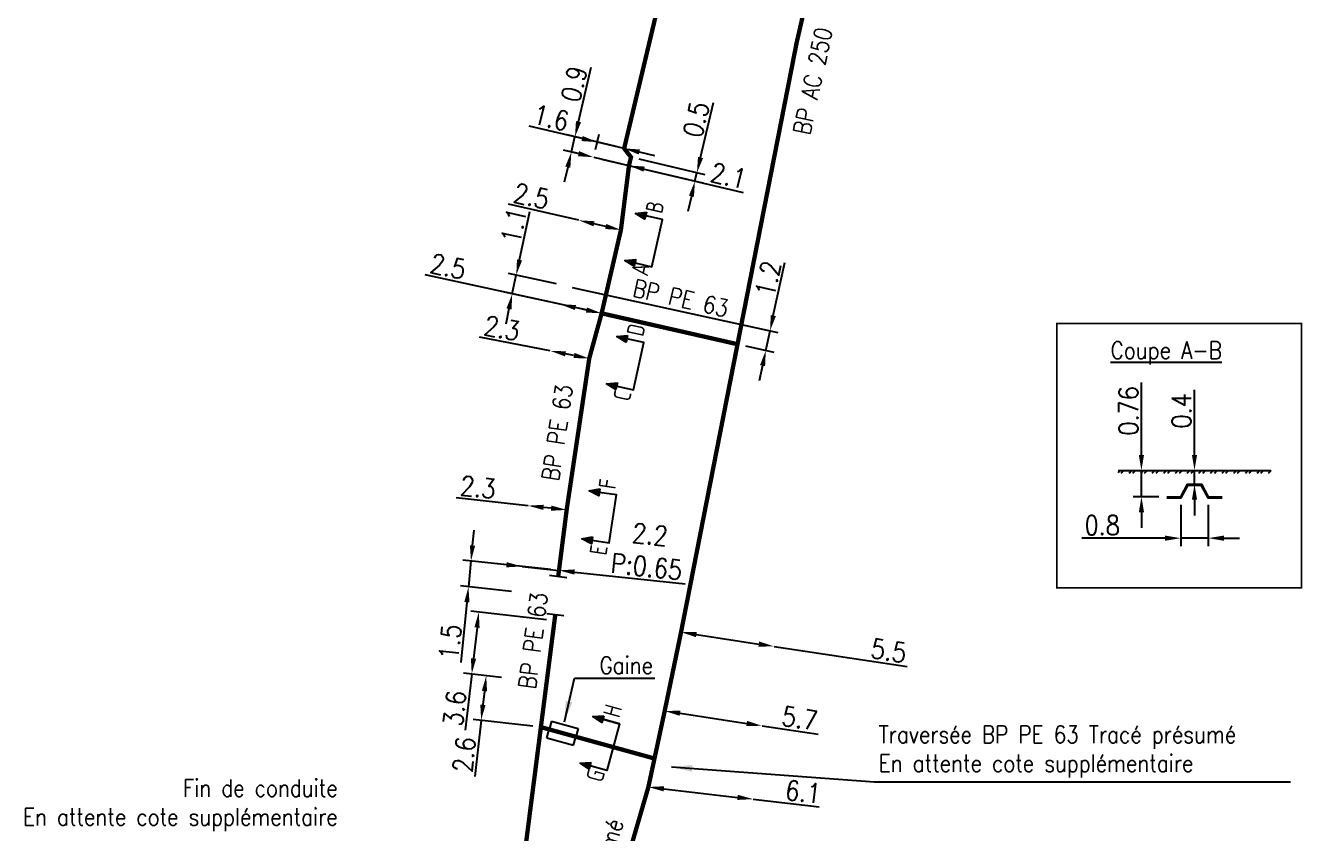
# Model space of a CAD drawing. Header units: millimetres. Extents: x 185000 to 186000, y 127990 to 129010.
# Drawn here: x 185204.4 to 185278.3, y 128382.1 to 128428.8 of the extents above; entities that cross this region are included whole.
import ezdxf
from ezdxf.enums import TextEntityAlignment as Align

# ---------------------------------------------------------------- set-up
doc = ezdxf.new("R2010")
doc.units = ezdxf.units.MM
doc.header["$PDMODE"] = 34
doc.linetypes.add('L_25_AP', pattern=[2000, 1000, 1000])
doc.linetypes.add('L_25_PE', pattern=[2000, 1000, 1000])
doc.layers.get('0').update_dxf_attribs({"linetype": 'CONTINUOUS'})
doc.layers.get('DEFPOINTS').update_dxf_attribs({"linetype": 'CONTINUOUS'})
for name, color, linetype in [('L_150', 1, 'CONTINUOUS'), ('L_340', 7, 'CONTINUOUS'), ('L_400', 7, 'CONTINUOUS'), ('L_900', 7, 'CONTINUOUS')]:
    doc.layers.add(name, color=color, linetype=linetype)
doc.styles.add('indication', font='isocp.shx', dxfattribs={"width": 0.85})
doc.styles.get("Standard").update_dxf_attribs({"font": 'romans.shx', "width": 0.85})
doc.dimstyles.get("Standard").update_dxf_attribs({"dimtxt": 1.5, "dimasz": 1.2, "dimexe": 0.625, "dimexo": 0.625, "dimgap": 0.25, "dimtad": 1, "dimdec": 1, "dimzin": 0, "dimdsep": 46, "dimtxsty": 'Standard', "dimcen": -0.5, "dimadec": 0, "dimazin": 0, "dimtfac": 1, "dimtdec": 1, "dimtmove": 0, "dimatfit": 3, "dimfxl": 0, "dimtolj": 1, "dimtzin": 0, "dimarcsym": 0})

# ---------------------------------------------------------------- blocks, each defined once
blk = doc.blocks.new('*D1073')
at = {"layer": 'DEFPOINTS', "color": 0, "linetype": 'Continuous', "transparency": 16777216}
for p in [(185237.278, 128421.222), (185237.278, 128421.222), (185239.322, 128420.741)]:
    blk.add_point(p, dxfattribs=at)
at = {"layer": 'L_150', "color": 0, "linetype": 'Continuous', "lineweight": -2, "transparency": 16777216}
for p, q in [((185236.402, 128421.429), (185235.526, 128421.635)), ((185237.278, 128421.222), (185239.322, 128420.741)), ((185240.198, 128420.534), (185245.933, 128419.183))]:
    blk.add_line(p, q, dxfattribs=at)
at = {"layer": 'L_150', "color": 0, "linetype": 'Continuous', "transparency": 16777216}
for points in [[(185236.437, 128421.575), (185236.368, 128421.283), (185237.278, 128421.222)], [(185240.233, 128420.68), (185240.164, 128420.388), (185239.322, 128420.741)]]:
    blk.add_solid(points, dxfattribs=at)
at = {"layer": 'L_150', "color": 0, "linetype": 'Continuous', "transparency": 16777216, "insert": (185245.08, 128420.154), "char_height": 1.125, "attachment_point": 5, "rotation": 346.73904}
blk.add_mtext('\\A1;2.1', dxfattribs=at)
blk = doc.blocks.new('*D1074')
at = {"layer": 'DEFPOINTS', "color": 0, "linetype": 'Continuous', "transparency": 16777216}
for p in [(185236.418, 128417.573), (185236.418, 128417.573), (185238.855, 128417.015)]:
    blk.add_point(p, dxfattribs=at)
at = {"layer": 'L_150', "color": 0, "linetype": 'Continuous', "lineweight": -2, "transparency": 16777216}
for p, q in [((185236.418, 128417.573), (185232.345, 128418.507)), ((185237.978, 128417.216), (185237.295, 128417.372))]:
    blk.add_line(p, q, dxfattribs=at)
at = {"layer": 'L_150', "color": 0, "linetype": 'Continuous', "transparency": 16777216}
for points in [[(185237.329, 128417.519), (185237.262, 128417.226), (185236.418, 128417.573)], [(185238.011, 128417.362), (185237.944, 128417.07), (185238.855, 128417.015)]]:
    blk.add_solid(points, dxfattribs=at)
at = {"layer": 'L_150', "color": 0, "linetype": 'Continuous', "transparency": 16777216, "insert": (185233.672, 128418.972), "char_height": 1.125, "attachment_point": 5, "rotation": 347.09253}
blk.add_mtext('\\A1;2.5', dxfattribs=at)
blk = doc.blocks.new('*D1075')
at = {"layer": 'DEFPOINTS', "color": 0, "linetype": 'Continuous', "transparency": 16777216}
for p in [(185232.796, 128414.4), (185235.576, 128413.791), (185237.738, 128412.192)]:
    blk.add_point(p, dxfattribs=at)
at = {"layer": 'L_150', "color": 0, "linetype": 'Continuous', "lineweight": -2, "transparency": 16777216}
for p, q in [((185232.986, 128415.28), (185233.589, 128418.084)), ((185235.118, 128413.891), (185232.338, 128414.5)), ((185232.565, 128413.324), (185232.796, 128414.4)), ((185237.28, 128412.292), (185232.107, 128413.425)), ((185232.375, 128412.445), (185232.186, 128411.565))]:
    blk.add_line(p, q, dxfattribs=at)
at = {"layer": 'L_150', "color": 0, "linetype": 'Continuous', "transparency": 16777216}
for points in [[(185232.839, 128415.311), (185233.132, 128415.248), (185232.796, 128414.4)], [(185232.229, 128412.476), (185232.522, 128412.413), (185232.565, 128413.324)]]:
    blk.add_solid(points, dxfattribs=at)
at = {"layer": 'L_150', "color": 0, "linetype": 'Continuous', "transparency": 16777216, "insert": (185232.649, 128417.28), "char_height": 1.125, "attachment_point": 5, "rotation": 77.85324}
blk.add_mtext('\\A1;1.1', dxfattribs=at)
blk = doc.blocks.new('*D1076')
at = {"layer": 'DEFPOINTS', "color": 0, "linetype": 'Continuous', "transparency": 16777216}
for p in [(185235.345, 128412.716), (185235.345, 128412.716), (185237.738, 128412.192)]:
    blk.add_point(p, dxfattribs=at)
at = {"layer": 'L_150', "color": 0, "linetype": 'Continuous', "lineweight": -2, "transparency": 16777216}
for p, q in [((185235.345, 128412.716), (185227.526, 128414.428)), ((185236.859, 128412.384), (185236.224, 128412.523))]:
    blk.add_line(p, q, dxfattribs=at)
at = {"layer": 'L_150', "color": 0, "linetype": 'Continuous', "transparency": 16777216}
for points in [[(185236.256, 128412.67), (185236.192, 128412.377), (185235.345, 128412.716)], [(185236.891, 128412.531), (185236.827, 128412.238), (185237.738, 128412.192)]]:
    blk.add_solid(points, dxfattribs=at)
at = {"layer": 'L_150', "color": 0, "linetype": 'Continuous', "transparency": 16777216, "insert": (185228.848, 128414.906), "char_height": 1.125, "attachment_point": 5, "rotation": 347.64963}
blk.add_mtext('\\A1;2.5', dxfattribs=at)
blk = doc.blocks.new('*D1077')
at = {"layer": 'DEFPOINTS', "color": 0, "linetype": 'Continuous', "transparency": 16777216}
for p in [(185234.764, 128410.02), (185234.764, 128410.02), (185237.022, 128409.581)]:
    blk.add_point(p, dxfattribs=at)
at = {"layer": 'L_150', "color": 0, "linetype": 'Continuous', "lineweight": -2, "transparency": 16777216}
for p, q in [((185234.764, 128410.02), (185230.662, 128410.817)), ((185236.138, 128409.753), (185235.648, 128409.848))]:
    blk.add_line(p, q, dxfattribs=at)
at = {"layer": 'L_150', "color": 0, "linetype": 'Continuous', "transparency": 16777216}
for points in [[(185235.676, 128409.995), (185235.619, 128409.701), (185234.764, 128410.02)], [(185236.167, 128409.9), (185236.11, 128409.605), (185237.022, 128409.581)]]:
    blk.add_solid(points, dxfattribs=at)
at = {"layer": 'L_150', "color": 0, "linetype": 'Continuous', "transparency": 16777216, "insert": (185231.973, 128411.326), "char_height": 1.125, "attachment_point": 5, "rotation": 349.0022}
blk.add_mtext('\\A1;2.3', dxfattribs=at)
blk = doc.blocks.new('*D1078')
at = {"layer": 'DEFPOINTS', "color": 0, "linetype": 'Continuous', "transparency": 16777216}
for p in [(185233.478, 128401.064), (185233.478, 128401.064), (185235.714, 128400.822)]:
    blk.add_point(p, dxfattribs=at)
at = {"layer": 'L_150', "color": 0, "linetype": 'Continuous', "lineweight": -2, "transparency": 16777216}
for p, q in [((185233.478, 128401.064), (185229.323, 128401.515)), ((185234.82, 128400.919), (185234.372, 128400.967))]:
    blk.add_line(p, q, dxfattribs=at)
at = {"layer": 'L_150', "color": 0, "linetype": 'Continuous', "transparency": 16777216}
for points in [[(185234.388, 128401.117), (185234.356, 128400.818), (185233.478, 128401.064)], [(185234.836, 128401.068), (185234.804, 128400.77), (185235.714, 128400.822)]]:
    blk.add_solid(points, dxfattribs=at)
at = {"layer": 'L_150', "color": 0, "linetype": 'Continuous', "transparency": 16777216, "insert": (185230.586, 128402.132), "char_height": 1.125, "attachment_point": 5, "rotation": 353.81453}
blk.add_mtext('\\A1;2.3', dxfattribs=at)
blk = doc.blocks.new('*D1079')
at = {"layer": 'DEFPOINTS', "color": 0, "linetype": 'Continuous', "transparency": 16777216}
for p in [(185235.27, 128397.322), (185230.028, 128396.371), (185232.985, 128396.057)]:
    blk.add_point(p, dxfattribs=at)
at = {"layer": 'L_340', "color": 0, "linetype": 'Continuous', "lineweight": -2, "transparency": 16777216}
for p, q in [((185230.263, 128398.76), (185230.352, 128399.655)), ((185234.803, 128397.372), (185229.709, 128397.913)), ((185230.175, 128397.864), (185230.028, 128396.371)), ((185232.518, 128396.106), (185229.562, 128396.421)), ((185229.94, 128395.475), (185229.597, 128391.994))]:
    blk.add_line(p, q, dxfattribs=at)
at = {"layer": 'L_340', "color": 0, "linetype": 'Continuous', "transparency": 16777216}
for points in [[(185230.114, 128398.774), (185230.413, 128398.745), (185230.175, 128397.864)], [(185229.791, 128395.49), (185230.089, 128395.461), (185230.028, 128396.371)]]:
    blk.add_solid(points, dxfattribs=at)
at = {"layer": 'L_340', "color": 0, "linetype": 'Continuous', "transparency": 16777216, "insert": (185228.961, 128393.183), "char_height": 1.125, "attachment_point": 5, "rotation": 84.37777}
blk.add_mtext('\\A1;1.5', dxfattribs=at)
blk = doc.blocks.new('*D1080')
at = {"layer": 'DEFPOINTS', "color": 0, "linetype": 'Continuous', "transparency": 16777216}
for p in [(185233.132, 128397.55), (185233.132, 128397.55), (185235.27, 128397.322)]:
    blk.add_point(p, dxfattribs=at)
at = {"layer": 'L_340', "color": 0, "linetype": 'Continuous', "lineweight": -2, "transparency": 16777216}
for p, q in [((185232.237, 128397.645), (185231.342, 128397.74)), ((185233.132, 128397.55), (185235.27, 128397.322)), ((185236.164, 128397.227), (185242.58, 128396.545))]:
    blk.add_line(p, q, dxfattribs=at)
at = {"layer": 'L_340', "color": 0, "linetype": 'Continuous', "transparency": 16777216}
for points in [[(185232.252, 128397.794), (185232.221, 128397.496), (185233.132, 128397.55)], [(185236.18, 128397.376), (185236.149, 128397.078), (185235.27, 128397.322)]]:
    blk.add_solid(points, dxfattribs=at)
at = {"layer": 'L_340', "color": 0, "linetype": 'Continuous', "transparency": 16777216, "insert": (185240.444, 128398.469), "char_height": 1.125, "attachment_point": 5, "rotation": 353.93136}
blk.add_mtext('\\A1;2.2\\PP:0.65', dxfattribs=at)
blk = doc.blocks.new('*D1081')
at = {"layer": 'DEFPOINTS', "color": 0, "linetype": 'Continuous', "transparency": 16777216}
for p in [(185237.278, 128421.222), (185239.437, 128421.227), (185243.141, 128419.841)]:
    blk.add_point(p, dxfattribs=at)
at = {"layer": 'L_150', "color": 0, "linetype": 'Continuous', "lineweight": -2, "transparency": 16777216}
for p, q in [((185243.462, 128421.203), (185244.214, 128424.394)), ((185237.734, 128421.115), (185243.597, 128419.733)), ((185239.893, 128421.12), (185243.712, 128420.22)), ((185243.141, 128419.841), (185243.256, 128420.327)), ((185242.935, 128418.965), (185242.728, 128418.089))]:
    blk.add_line(p, q, dxfattribs=at)
at = {"layer": 'L_150', "color": 0, "linetype": 'Continuous', "transparency": 16777216}
for points in [[(185243.316, 128421.238), (185243.608, 128421.169), (185243.256, 128420.327)], [(185242.789, 128418.999), (185243.081, 128418.93), (185243.141, 128419.841)]]:
    blk.add_solid(points, dxfattribs=at)
at = {"layer": 'L_150', "color": 0, "linetype": 'Continuous', "transparency": 16777216, "insert": (185243.211, 128423.409), "char_height": 1.125, "attachment_point": 5, "rotation": 76.73904}
blk.add_mtext('\\A1;0.5', dxfattribs=at)
blk = doc.blocks.new('*D1082')
at = {"layer": 'DEFPOINTS', "color": 0, "linetype": 'Continuous', "transparency": 16777216}
for p in [(185235.987, 128421.526), (185237.278, 128421.222), (185239.042, 128421.731)]:
    blk.add_point(p, dxfattribs=at)
at = {"layer": 'L_150', "color": 0, "linetype": 'Continuous', "lineweight": -2, "transparency": 16777216}
for p, q in [((185236.4, 128423.278), (185237.142, 128426.425)), ((185238.586, 128421.839), (185235.738, 128422.51)), ((185235.987, 128421.526), (185236.194, 128422.402)), ((185236.822, 128421.33), (185235.531, 128421.634)), ((185235.781, 128420.65), (185235.574, 128419.774))]:
    blk.add_line(p, q, dxfattribs=at)
at = {"layer": 'L_150', "color": 0, "linetype": 'Continuous', "transparency": 16777216}
for points in [[(185236.254, 128423.313), (185236.546, 128423.244), (185236.194, 128422.402)], [(185235.635, 128420.685), (185235.927, 128420.616), (185235.987, 128421.526)]]:
    blk.add_solid(points, dxfattribs=at)
at = {"layer": 'L_150', "color": 0, "linetype": 'Continuous', "transparency": 16777216, "insert": (185236.144, 128425.462), "char_height": 1.125, "attachment_point": 5, "rotation": 76.73904}
blk.add_mtext('\\A1;0.9', dxfattribs=at)
blk = doc.blocks.new('*D1083')
at = {"layer": 'DEFPOINTS', "color": 0, "linetype": 'Continuous', "transparency": 16777216}
for p in [(185237.485, 128422.098), (185237.278, 128421.222), (185239.042, 128421.731)]:
    blk.add_point(p, dxfattribs=at)
at = {"layer": 'L_150', "color": 0, "linetype": 'Continuous', "lineweight": -2, "transparency": 16777216}
for p, q in [((185236.609, 128422.305), (185233.55, 128423.025)), ((185237.386, 128421.679), (185237.592, 128422.555)), ((185239.042, 128421.731), (185237.485, 128422.098)), ((185239.918, 128421.525), (185240.794, 128421.318))]:
    blk.add_line(p, q, dxfattribs=at)
at = {"layer": 'L_150', "color": 0, "linetype": 'Continuous', "transparency": 16777216}
for points in [[(185236.643, 128422.451), (185236.574, 128422.159), (185237.485, 128422.098)], [(185239.952, 128421.671), (185239.884, 128421.379), (185239.042, 128421.731)]]:
    blk.add_solid(points, dxfattribs=at)
at = {"layer": 'L_150', "color": 0, "linetype": 'Continuous', "transparency": 16777216, "insert": (185234.814, 128423.498), "char_height": 1.125, "attachment_point": 5, "rotation": 346.73904}
blk.add_mtext('\\A1;1.6', dxfattribs=at)
blk = doc.blocks.new('L_340_07')
at = {"color": 0, "linetype": 'Continuous', "const_width": 0.25, "flags": 128}
blk.add_lwpolyline([(0, 0), (0.35, 0)], dxfattribs=at)
at = {"color": 0, "linetype": 'Continuous', "flags": 128}
blk.add_lwpolyline([(0.35, -0.5), (0.35, 0.5)], dxfattribs=at)
at = {"color": 0, "linetype": 'Continuous', "width": 0.75, "flags": 3}
for tag, p in [('DEF_LEG', (0.723, -3.465)), ('DEF_COUP', (0.723, -5.965)), ('DEF_TYPE', (0.723, -8.465))]:
    blk.add_attdef(tag, text='', height=1.2, dxfattribs=at).set_placement(p, align=Align.MIDDLE)
blk = doc.blocks.new('*D1084')
at = {"layer": 'DEFPOINTS', "color": 0, "linetype": 'Continuous', "transparency": 16777216}
for p in [(185242.335, 128393.744), (185247.723, 128392.924), (185247.723, 128392.924)]:
    blk.add_point(p, dxfattribs=at)
at = {"layer": 'L_150', "color": 0, "linetype": 'Continuous', "lineweight": -2, "transparency": 16777216}
for p, q in [((185243.225, 128393.609), (185246.833, 128393.059)), ((185247.723, 128392.924), (185255.422, 128391.752))]:
    blk.add_line(p, q, dxfattribs=at)
at = {"layer": 'L_150', "color": 0, "linetype": 'Continuous', "transparency": 16777216}
for points in [[(185243.247, 128393.757), (185243.202, 128393.46), (185242.335, 128393.744)], [(185246.856, 128393.208), (185246.811, 128392.911), (185247.723, 128392.924)]]:
    blk.add_solid(points, dxfattribs=at)
at = {"layer": 'L_150', "color": 0, "linetype": 'Continuous', "transparency": 16777216, "insert": (185254.36, 128392.672), "char_height": 1.125, "attachment_point": 5, "rotation": 351.34493}
blk.add_mtext('\\A1;5.5', dxfattribs=at)
blk = doc.blocks.new('*D1085')
at = {"layer": 'DEFPOINTS', "color": 0, "linetype": 'Continuous', "transparency": 16777216}
for p in [(185241.389, 128389.189), (185247.024, 128388.331), (185247.024, 128388.331)]:
    blk.add_point(p, dxfattribs=at)
at = {"layer": 'L_150', "color": 0, "linetype": 'Continuous', "lineweight": -2, "transparency": 16777216}
for p, q in [((185242.279, 128389.054), (185246.134, 128388.467)), ((185247.024, 128388.331), (185250.265, 128387.838))]:
    blk.add_line(p, q, dxfattribs=at)
at = {"layer": 'L_150', "color": 0, "linetype": 'Continuous', "transparency": 16777216}
for points in [[(185242.301, 128389.202), (185242.256, 128388.905), (185241.389, 128389.189)], [(185246.157, 128388.615), (185246.112, 128388.319), (185247.024, 128388.331)]]:
    blk.add_solid(points, dxfattribs=at)
at = {"layer": 'L_150', "color": 0, "linetype": 'Continuous', "transparency": 16777216, "insert": (185249.202, 128388.758), "char_height": 1.125, "attachment_point": 5, "rotation": 351.34493}
blk.add_mtext('\\A1;5.7', dxfattribs=at)
blk = doc.blocks.new('*D1086')
at = {"layer": 'DEFPOINTS', "color": 0, "linetype": 'Continuous', "transparency": 16777216}
for p in [(185240.444, 128384.787), (185246.504, 128384.087), (185246.504, 128384.087)]:
    blk.add_point(p, dxfattribs=at)
at = {"layer": 'L_150', "color": 0, "linetype": 'Continuous', "lineweight": -2, "transparency": 16777216}
for p, q in [((185241.338, 128384.683), (185245.61, 128384.19)), ((185246.504, 128384.087), (185250.338, 128383.644))]:
    blk.add_line(p, q, dxfattribs=at)
at = {"layer": 'L_150', "color": 0, "linetype": 'Continuous', "transparency": 16777216}
for points in [[(185241.356, 128384.832), (185241.321, 128384.534), (185240.444, 128384.787)], [(185245.627, 128384.339), (185245.593, 128384.041), (185246.504, 128384.087)]]:
    blk.add_solid(points, dxfattribs=at)
at = {"layer": 'L_150', "color": 0, "linetype": 'Continuous', "transparency": 16777216, "insert": (185249.401, 128384.507), "char_height": 1.125, "attachment_point": 5, "rotation": 353.41404}
blk.add_mtext('\\A1;6.1', dxfattribs=at)
blk = doc.blocks.new('*D1087')
at = {"layer": 'DEFPOINTS', "color": 0, "linetype": 'Continuous', "transparency": 16777216}
for p in [(185235.576, 128413.791), (185247.488, 128411.183), (185245.604, 128410.405)]:
    blk.add_point(p, dxfattribs=at)
at = {"layer": 'L_150', "color": 0, "linetype": 'Continuous', "lineweight": -2, "transparency": 16777216}
for p, q in [((185247.677, 128412.063), (185248.338, 128415.134)), ((185236.034, 128413.691), (185247.946, 128411.083)), ((185247.243, 128410.046), (185247.488, 128411.183)), ((185246.062, 128410.305), (185247.701, 128409.946)), ((185247.054, 128409.167), (185246.864, 128408.287))]:
    blk.add_line(p, q, dxfattribs=at)
at = {"layer": 'L_150', "color": 0, "linetype": 'Continuous', "transparency": 16777216}
for points in [[(185247.531, 128412.094), (185247.824, 128412.031), (185247.488, 128411.183)], [(185246.907, 128409.198), (185247.2, 128409.135), (185247.243, 128410.046)]]:
    blk.add_solid(points, dxfattribs=at)
at = {"layer": 'L_150', "color": 0, "linetype": 'Continuous', "transparency": 16777216, "insert": (185247.369, 128414.196), "char_height": 1.125, "attachment_point": 5, "rotation": 77.85324}
blk.add_mtext('\\A1;1.2', dxfattribs=at)
blk = doc.blocks.new('*D1090')
at = {"layer": 'DEFPOINTS', "color": 0, "linetype": 'Continuous', "transparency": 16777216}
for p in [(185235.01, 128394.404), (185230.218, 128391.328), (185232.416, 128391.077)]:
    blk.add_point(p, dxfattribs=at)
at = {"layer": 'L_340', "color": 0, "linetype": 'Continuous', "lineweight": -2, "transparency": 16777216}
for p, q in [((185234.544, 128394.457), (185230.161, 128394.958)), ((185230.524, 128394.011), (185230.32, 128392.222)), ((185231.95, 128391.13), (185229.752, 128391.381)), ((185230.218, 128391.328), (185229.846, 128388.071))]:
    blk.add_line(p, q, dxfattribs=at)
at = {"layer": 'L_340', "color": 0, "linetype": 'Continuous', "transparency": 16777216}
for points in [[(185230.375, 128394.028), (185230.673, 128393.994), (185230.626, 128394.905)], [(185230.171, 128392.239), (185230.469, 128392.205), (185230.218, 128391.328)]]:
    blk.add_solid(points, dxfattribs=at)
at = {"layer": 'L_340', "color": 0, "linetype": 'Continuous', "transparency": 16777216, "insert": (185229.236, 128389.337), "char_height": 1.125, "attachment_point": 5, "rotation": 83.48495}
blk.add_mtext('\\A1;3.6', dxfattribs=at)
blk = doc.blocks.new('*D1091')
at = {"layer": 'DEFPOINTS', "color": 0, "linetype": 'Continuous', "transparency": 16777216}
for p in [(185231.058, 128391.232), (185232.416, 128391.077), (185234.222, 128388.254)]:
    blk.add_point(p, dxfattribs=at)
at = {"layer": 'L_150', "color": 0, "linetype": 'Continuous', "lineweight": -2, "transparency": 16777216}
for p, q in [((185231.95, 128391.13), (185230.592, 128391.285)), ((185230.956, 128390.338), (185230.865, 128389.543)), ((185233.756, 128388.307), (185230.297, 128388.702)), ((185230.763, 128388.649), (185230.391, 128385.392))]:
    blk.add_line(p, q, dxfattribs=at)
at = {"layer": 'L_150', "color": 0, "linetype": 'Continuous', "transparency": 16777216}
for points in [[(185230.807, 128390.355), (185231.105, 128390.321), (185231.058, 128391.232)], [(185230.716, 128389.56), (185231.014, 128389.526), (185230.763, 128388.649)]]:
    blk.add_solid(points, dxfattribs=at)
at = {"layer": 'L_150', "color": 0, "linetype": 'Continuous', "transparency": 16777216, "insert": (185229.781, 128386.658), "char_height": 1.125, "attachment_point": 5, "rotation": 83.48495}
blk.add_mtext('\\A1;2.6', dxfattribs=at)
blk = doc.blocks.new('*D1092')
at = {"layer": 'DEFPOINTS', "color": 0, "linetype": 'Continuous', "transparency": 16777216}
for p in [(185272.057, 128403.104), (185272.057, 128403.104), (185272.057, 128402.304)]:
    blk.add_point(p, dxfattribs=at)
at = {"layer": 'L_900', "color": 0, "linetype": 'Continuous', "lineweight": -2, "transparency": 16777216}
for p, q in [((185272.057, 128404.004), (185272.057, 128407.761)), ((185272.057, 128402.304), (185272.057, 128403.104)), ((185272.057, 128401.404), (185272.057, 128400.504))]:
    blk.add_line(p, q, dxfattribs=at)
at = {"layer": 'L_900', "color": 0, "linetype": 'Continuous', "transparency": 16777216}
for points in [[(185271.907, 128404.004), (185272.207, 128404.004), (185272.057, 128403.104)], [(185271.907, 128401.404), (185272.207, 128401.404), (185272.057, 128402.304)]]:
    blk.add_solid(points, dxfattribs=at)
at = {"layer": 'L_900', "color": 0, "linetype": 'Continuous', "transparency": 16777216, "insert": (185271.307, 128406.549), "char_height": 1.125, "attachment_point": 5, "rotation": 90}
blk.add_mtext('\\A1;0.4', dxfattribs=at)
blk = doc.blocks.new('*D1093')
at = {"layer": 'DEFPOINTS', "color": 0, "linetype": 'Continuous', "transparency": 16777216}
for p in [(185271.257, 128401.584), (185272.857, 128401.584), (185271.257, 128399.184)]:
    blk.add_point(p, dxfattribs=at)
at = {"layer": 'L_900', "color": 0, "linetype": 'Continuous', "lineweight": -2, "transparency": 16777216}
for p, q in [((185271.257, 128401.115), (185271.257, 128398.715)), ((185272.857, 128401.115), (185272.857, 128398.715)), ((185270.357, 128399.184), (185265.529, 128399.184)), ((185272.857, 128399.184), (185271.257, 128399.184)), ((185273.757, 128399.184), (185274.657, 128399.184))]:
    blk.add_line(p, q, dxfattribs=at)
at = {"layer": 'L_900', "color": 0, "linetype": 'Continuous', "transparency": 16777216}
for points in [[(185270.357, 128399.334), (185270.357, 128399.034), (185271.257, 128399.184)], [(185273.757, 128399.334), (185273.757, 128399.034), (185272.857, 128399.184)]]:
    blk.add_solid(points, dxfattribs=at)
at = {"layer": 'L_900', "color": 0, "linetype": 'Continuous', "transparency": 16777216, "insert": (185266.718, 128399.934), "char_height": 1.125, "attachment_point": 5}
blk.add_mtext('\\A1;0.8', dxfattribs=at)
blk = doc.blocks.new('*D1094')
at = {"layer": 'DEFPOINTS', "color": 0, "linetype": 'Continuous', "transparency": 16777216}
for p in [(185268.985, 128403.104), (185268.985, 128403.104), (185270.457, 128401.584)]:
    blk.add_point(p, dxfattribs=at)
at = {"layer": 'L_900', "color": 0, "linetype": 'Continuous', "lineweight": -2, "transparency": 16777216}
for p, q in [((185268.985, 128404.004), (185268.985, 128408.193)), ((185268.985, 128401.584), (185268.985, 128403.104)), ((185269.989, 128401.584), (185268.516, 128401.584)), ((185268.985, 128400.684), (185268.985, 128399.784))]:
    blk.add_line(p, q, dxfattribs=at)
at = {"layer": 'L_900', "color": 0, "linetype": 'Continuous', "transparency": 16777216}
for points in [[(185268.835, 128404.004), (185269.135, 128404.004), (185268.985, 128403.104)], [(185268.835, 128400.684), (185269.135, 128400.684), (185268.985, 128401.584)]]:
    blk.add_solid(points, dxfattribs=at)
at = {"layer": 'L_900', "color": 0, "linetype": 'Continuous', "transparency": 16777216, "insert": (185268.235, 128406.549), "char_height": 1.125, "attachment_point": 5, "rotation": 90}
blk.add_mtext('\\A1;0.76', dxfattribs=at)

msp = doc.modelspace()

# ---------------------------------------------------------------- hatches: boundary and pattern name
at = {"layer": 'L_900'}
h = msp.add_hatch(color=256, dxfattribs=at)
h.dxf.hatch_style = 1
h.paths.add_polyline_path([(185240.336, 128418.036), (185239.707, 128417.973), (185240.248, 128417.646)])
h = msp.add_hatch(color=256, dxfattribs=at)
h.dxf.hatch_style = 1
h.paths.add_polyline_path([(185239.719, 128415.304), (185239.09, 128415.241), (185239.631, 128414.914)])
h = msp.add_hatch(color=256, dxfattribs=at)
h.dxf.hatch_style = 1
h.paths.add_polyline_path([(185239.242, 128410.918), (185238.613, 128410.849), (185239.158, 128410.527)])
h = msp.add_hatch(color=256, dxfattribs=at)
h.dxf.hatch_style = 1
h.paths.add_polyline_path([(185238.653, 128408.18), (185238.024, 128408.111), (185238.569, 128407.789)])
h = msp.add_hatch(dxfattribs=at)
h.set_pattern_fill('ANSI32', color=256, scale=0.05)
h.set_pattern_definition([(45, (4.42636, -5.76333), (-0.3367596045, 0.3367596045), []), (45, (4.65087, -5.76333), (-0.3367596045, 0.3367596045), [])])
h.paths.add_polyline_path([(185276.484, 128403.104), (185267.631, 128403.104), (185267.631, 128402.954), (185276.484, 128402.954)])
h = msp.add_hatch(color=256, dxfattribs=at)
h.dxf.hatch_style = 1
h.paths.add_polyline_path([(185237.631, 128402.031), (185237.008, 128401.922), (185237.572, 128401.636)])
h = msp.add_hatch(color=256, dxfattribs=at)
h.dxf.hatch_style = 1
h.paths.add_polyline_path([(185237.217, 128399.262), (185236.594, 128399.152), (185237.158, 128398.866)])
h = msp.add_hatch(color=256, dxfattribs=at)
h.dxf.hatch_style = 1
h.paths.add_polyline_path([(185237.865, 128388.907), (185237.234, 128388.874), (185237.759, 128388.522)])
h = msp.add_hatch(color=256, dxfattribs=at)
h.dxf.hatch_style = 1
h.paths.add_polyline_path([(185237.119, 128386.208), (185236.487, 128386.175), (185237.012, 128385.822)])

# ---------------------------------------------------------------- linework, layer by layer
at = {"layer": 'L_150', "linetype": 'L_25_PE', "const_width": 0.25, "flags": 128}
for points in [[(185249.984, 128470.875), (185249.311, 128467.896), (185248.478, 128463.437), (185246.729, 128454.39), (185245.791, 128450.463), (185244.829, 128446.568), (185244.068, 128442.346), (185243.002, 128438.363), (185239.042, 128421.731), (185239.437, 128421.227), (185239.322, 128420.741), (185238.855, 128417.015), (185237.738, 128412.192), (185237.022, 128409.581), (185235.714, 128400.822), (185235.27, 128397.322)], [(185245.604, 128410.405), (185237.738, 128412.192)], [(185232.332, 128373.304), (185233.158, 128379.955), (185234.222, 128388.254), (185235.01, 128394.404)], [(185240.798, 128386.436), (185240.798, 128386.436), (185234.222, 128388.254)]]:
    msp.add_lwpolyline(points, dxfattribs=at)
at = {"layer": 'L_150', "linetype": 'L_25_AP', "ltscale": 0.5, "flags": 128}
msp.add_lwpolyline([(185254.874, 128453.773, 0.25, 0.25, 0), (185254.765, 128453.285, 0.25, 0.25, 0), (185251.919, 128440.442, 0.25, 0.25, 0), (185249.032, 128427.871, 0.25, 0.25, 0), (185245.604, 128410.405, 0.25, 0.25, 0), (185242.335, 128393.744, 0.25, 0.25, 0), (185241.389, 128389.189, 0.25, 0.25, 0), (185241.389, 128389.189, 0.25, 0.25, 0), (185240.798, 128386.436, 0.25, 0.25, 0), (185240.444, 128384.787, 0.25, 0.25, 0), (185240.444, 128384.787, 0.25, 0.25, 0), (185236.702, 128371.924, 0, 0, 0)], format="xyseb", dxfattribs=at)
at = {"layer": 'L_400', "color": 7, "linetype": 'CONTINUOUS'}
for p, q in [((185234.837, 128388.603), (185234.704, 128388.121)), ((185234.837, 128388.603), (185236.379, 128388.176)), ((185234.571, 128387.639), (185234.704, 128388.121)), ((185236.379, 128388.176), (185236.246, 128387.694)), ((185234.571, 128387.639), (185236.113, 128387.213)), ((185236.113, 128387.213), (185236.246, 128387.694))]:
    msp.add_line(p, q, dxfattribs=at)
at = {"layer": 'L_900', "flags": 128}
for points in [[(185239.675, 128415.109), (185240.65, 128414.889), (185241.268, 128417.62), (185240.292, 128417.841)], [(185238.611, 128407.985), (185239.588, 128407.775), (185240.178, 128410.512), (185239.2, 128410.723)], [(185267.631, 128403.104), (185276.484, 128403.104), (185276.484, 128403.104), (185276.484, 128403.104)], [(185270.457, 128401.584), (185271.257, 128401.584), (185271.657, 128402.304), (185272.057, 128402.304), (185272.457, 128402.304), (185272.857, 128401.584), (185273.657, 128401.584)], [(185270.457, 128401.521), (185271.294, 128401.521), (185271.694, 128402.241), (185272.057, 128402.241), (185272.42, 128402.241), (185272.82, 128401.521), (185273.657, 128401.521)], [(185237.188, 128399.064), (185238.177, 128398.916), (185238.59, 128401.686), (185237.601, 128401.834)], [(185237.812, 128388.714), (185238.776, 128388.448), (185238.03, 128385.749), (185237.066, 128386.015)], [(185238.776, 128388.448), (185237.812, 128388.714)]]:
    msp.add_lwpolyline(points, dxfattribs=at)
for points in [[(185240.336, 128418.036), (185240.248, 128417.646), (185239.707, 128417.973)], [(185239.719, 128415.304), (185239.631, 128414.914), (185239.09, 128415.241)], [(185239.242, 128410.918), (185239.158, 128410.527), (185238.613, 128410.849)], [(185238.653, 128408.18), (185238.569, 128407.789), (185238.024, 128408.111)], [(185237.631, 128402.031), (185237.572, 128401.636), (185237.008, 128401.922)], [(185237.217, 128399.262), (185237.158, 128398.866), (185236.594, 128399.152)], [(185237.865, 128388.907), (185237.759, 128388.522), (185237.234, 128388.874)], [(185237.119, 128386.208), (185237.012, 128385.822), (185236.487, 128386.175)]]:
    msp.add_lwpolyline(points, close=True, dxfattribs=at)
at = {"layer": 'L_900', "const_width": 0.1}
msp.add_lwpolyline([(185264.089, 128411.598), (185278.257, 128411.598), (185278.257, 128396.314), (185264.089, 128396.314)], close=True, dxfattribs=at)

# ---------------------------------------------------------------- block references
at = {"layer": 'L_340'}
for p, rotation in [((185235.27, 128397.322), 262.7541585260837), ((185235.01, 128394.404), 82.69560396411566)]:
    msp.add_blockref('L_340_07', p, dxfattribs=dict(at, rotation=rotation))

# ---------------------------------------------------------------- texts
at = {"layer": 'L_150', "linetype": 'Continuous', "width": 0.85}
for s, rotation, p in [('BP AC 250 Tracé présumé', 77.91723, (185251.075, 128430.049)), ('BP PE 63', 347.20481, (185242.32, 128413.065)), ('BP PE 63', 81.50976, (185235.167, 128405.282)), ('BP PE 63', 82.6956, (185233.769, 128393.252)), ('Tracé présumé', 73.77791, (185237.511, 128378.765))]:
    msp.add_text(s, height=1, rotation=rotation, dxfattribs=at).set_placement(p, align=Align.MIDDLE)
at = {"layer": 'L_150', "linetype": 'Continuous', "insert": (185253.777, 128386.83), "char_height": 1, "attachment_point": 4}
msp.add_mtext('Traversée BP PE 63 Tracé présumé\\PEn attente cote supplémentaire', dxfattribs=at)
at = {"layer": 'L_340', "linetype": 'Continuous', "insert": (185222.459, 128383.727), "char_height": 1, "attachment_point": 6}
msp.add_mtext('Fin de conduite\\PEn attente cote supplémentaire', dxfattribs=at)
at = {"layer": 'L_400', "linetype": 'Continuous', "insert": (185237.618, 128391.829), "char_height": 1, "attachment_point": 4}
msp.add_mtext('Gaine', dxfattribs=at)
at = {"layer": 'L_900', "char_height": 1, "attachment_point": 1, "style": 'indication'}
for s, insert, width, rotation in [('B', (185240.263, 128418.135), 1.30558, 77.26627), ('A', (185239.423, 128414.514), 1.62647, 77.26627), ('D', (185239.168, 128411.017), 1.30558, 77.85324), ('C', (185238.391, 128407.267), 1.62647, 77.85324), ('F', (185237.55, 128402.125), 1.30558, 81.50976), ('E', (185237.032, 128398.301), 1.62647, 81.50976), ('H', (185237.797, 128389.01), 1.30558, 74.54666), ('G', (185236.819, 128385.277), 1.62647, 74.54666)]:
    msp.add_mtext(s, dxfattribs=dict(at, insert=insert, width=width, rotation=rotation))
at = {"layer": 'L_900', "insert": (185267.201, 128410.557), "char_height": 1, "attachment_point": 1}
msp.add_mtext_dynamic_manual_height_columns('{\\LCoupe A-B}', width=8.61158, gutter_width=5, heights=[0], dxfattribs=at)

# ---------------------------------------------------------------- dimensions: what is measured, and where the dimension line sits
at = {"layer": 'L_150', "linetype": 'Continuous'}
for base, p1, p2, angle, override, picture, middle in [((185235.987, 128421.526), (185239.042, 128421.731), (185237.278, 128421.222), 76.73904, {"dimscale": 0.75, "dimatfit": 0}, '*D1082', (185236.874, 128425.29)), ((185237.485, 128422.098), (185239.042, 128421.731), (185237.278, 128421.222), 346.73904, {"dimscale": 0.75, "dimatfit": 0}, '*D1083', (185234.641, 128422.768)), ((185243.141, 128419.841), (185239.437, 128421.227), (185237.278, 128421.222), 76.73904, {"dimscale": 0.75, "dimatfit": 0}, '*D1081', (185243.941, 128423.237)), ((185237.278, 128421.222), (185239.322, 128420.741), (185237.278, 128421.222), 346.73904, {"dimscale": 0.75}, '*D1073', (185244.908, 128419.424)), ((185236.418, 128417.573), (185238.855, 128417.015), (185236.418, 128417.573), 347.09253, {"dimscale": 0.75}, '*D1074', (185233.504, 128418.241)), ((185232.796, 128414.4), (185237.738, 128412.192), (185235.576, 128413.791), 257.85324, {"dimscale": 0.75, "dimatfit": 0}, '*D1075', (185233.382, 128417.122)), ((185235.3445, 128412.7158), (185237.7378, 128412.1917), (185235.3445, 128412.7158), 347.64963, {"dimscale": 0.75}, '*D1076', (185228.6873, 128414.1734)), ((185247.488, 128411.183), (185245.604, 128410.405), (185235.576, 128413.791), 257.85324, {"dimscale": 0.75, "dimatfit": 0}, '*D1087', (185248.102, 128414.039)), ((185234.764, 128410.02), (185237.022, 128409.581), (185234.764, 128410.02), 349.0022, {"dimscale": 0.75}, '*D1077', (185231.83, 128410.59)), ((185233.4775666, 128401.0644038), (185235.7144679, 128400.8219727), (185233.4775666, 128401.0644038), 353.8145346, {"dimscale": 0.75}, '*D1078', (185230.5056835, 128401.3864909)), ((185247.723, 128392.924), (185242.335, 128393.744), (185247.723, 128392.924), 171.34493, {"dimscale": 0.75}, '*D1084', (185254.247, 128391.931)), ((185231.058, 128391.232), (185234.222, 128388.254), (185232.416, 128391.077), 263.48495, {"dimscale": 0.75}, '*D1091', (185230.526, 128386.573)), ((185247.024, 128388.331), (185241.389, 128389.189), (185247.024, 128388.331), 171.34493, {"dimscale": 0.75}, '*D1085', (185249.089, 128388.017)), ((185246.504, 128384.087), (185240.444, 128384.787), (185246.504, 128384.087), 173.41404, {"dimscale": 0.75}, '*D1086', (185249.315, 128383.762))]:
    dim = msp.add_linear_dim(base=base, p1=p1, p2=p2, angle=angle, dimstyle='Standard', override=override, dxfattribs=at)
    dim.commit()
    dim.dimension.update_dxf_attribs({"geometry": picture, "text_midpoint": middle, "dimtype": 160})
at = {"layer": 'L_340', "linetype": 'Continuous'}
for base, p1, p2, angle, picture, middle in [((185230.028, 128396.371), (185235.27, 128397.322), (185232.985, 128396.057), 84.37777, '*D1079', (185229.707, 128393.11)), ((185230.218, 128391.328), (185235.01, 128394.404), (185232.416, 128391.077), 83.48495, '*D1090', (185229.981, 128389.252))]:
    dim = msp.add_linear_dim(base=base, p1=p1, p2=p2, angle=angle, dimstyle='Standard', override={"dimscale": 0.75}, dxfattribs=at)
    dim.commit()
    dim.dimension.update_dxf_attribs({"geometry": picture, "text_midpoint": middle, "dimtype": 160})
dim = msp.add_linear_dim(base=(185233.1316, 128397.5496), p1=(185235.2695, 128397.3223), p2=(185233.1316, 128397.5496), angle=353.93136, text='<>\\PP:0.65', dimstyle='Standard', override={"dimscale": 0.75}, dxfattribs=at)
dim.commit()
dim.dimension.update_dxf_attribs({"geometry": '*D1080', "text_midpoint": (185240.2654, 128396.7912), "dimtype": 160})
at = {"layer": 'L_900', "linetype": 'Continuous'}
for base, p1, p2, text, picture, middle in [((185268.985, 128403.104), (185270.457, 128401.584), (185268.985, 128403.104), '0.76', '*D1094', (185268.985, 128406.549)), ((185272.057, 128403.104), (185272.057, 128402.304), (185272.057, 128403.104), '0.4', '*D1092', (185272.057, 128406.549))]:
    dim = msp.add_linear_dim(base=base, p1=p1, p2=p2, angle=270, text=text, dimstyle='Standard', override={"dimscale": 0.75, "dimatfit": 0}, dxfattribs=at)
    dim.commit()
    dim.dimension.update_dxf_attribs({"geometry": picture, "text_midpoint": middle, "dimtype": 160})
dim = msp.add_linear_dim(base=(185271.257, 128399.184), p1=(185272.857, 128401.584), p2=(185271.257, 128401.584), text='0.8', dimstyle='Standard', override={"dimscale": 0.75, "dimatfit": 0}, dxfattribs=at)
dim.commit()
dim.dimension.update_dxf_attribs({"geometry": '*D1093', "text_midpoint": (185266.718, 128399.184), "dimtype": 160})

# ---------------------------------------------------------------- leaders
at = {"layer": 'L_150', "linetype": 'Continuous', "annotation_type": 0, "has_hookline": 1, "hookline_direction": 0, "text_width": 23.84}
msp.add_leader([(185241.785, 128385.952), (185253.527, 128385.08)], dimstyle='Standard', dxfattribs=at)
at = {"layer": 'L_400', "linetype": 'Continuous', "annotation_type": 0, "has_hookline": 1, "hookline_direction": 0, "text_width": 3.198}
msp.add_leader([(185235.58, 128388.563), (185236.168, 128391.079), (185237.368, 128391.079)], dimstyle='Standard', dxfattribs=at)

doc.saveas('drawing.dxf')
